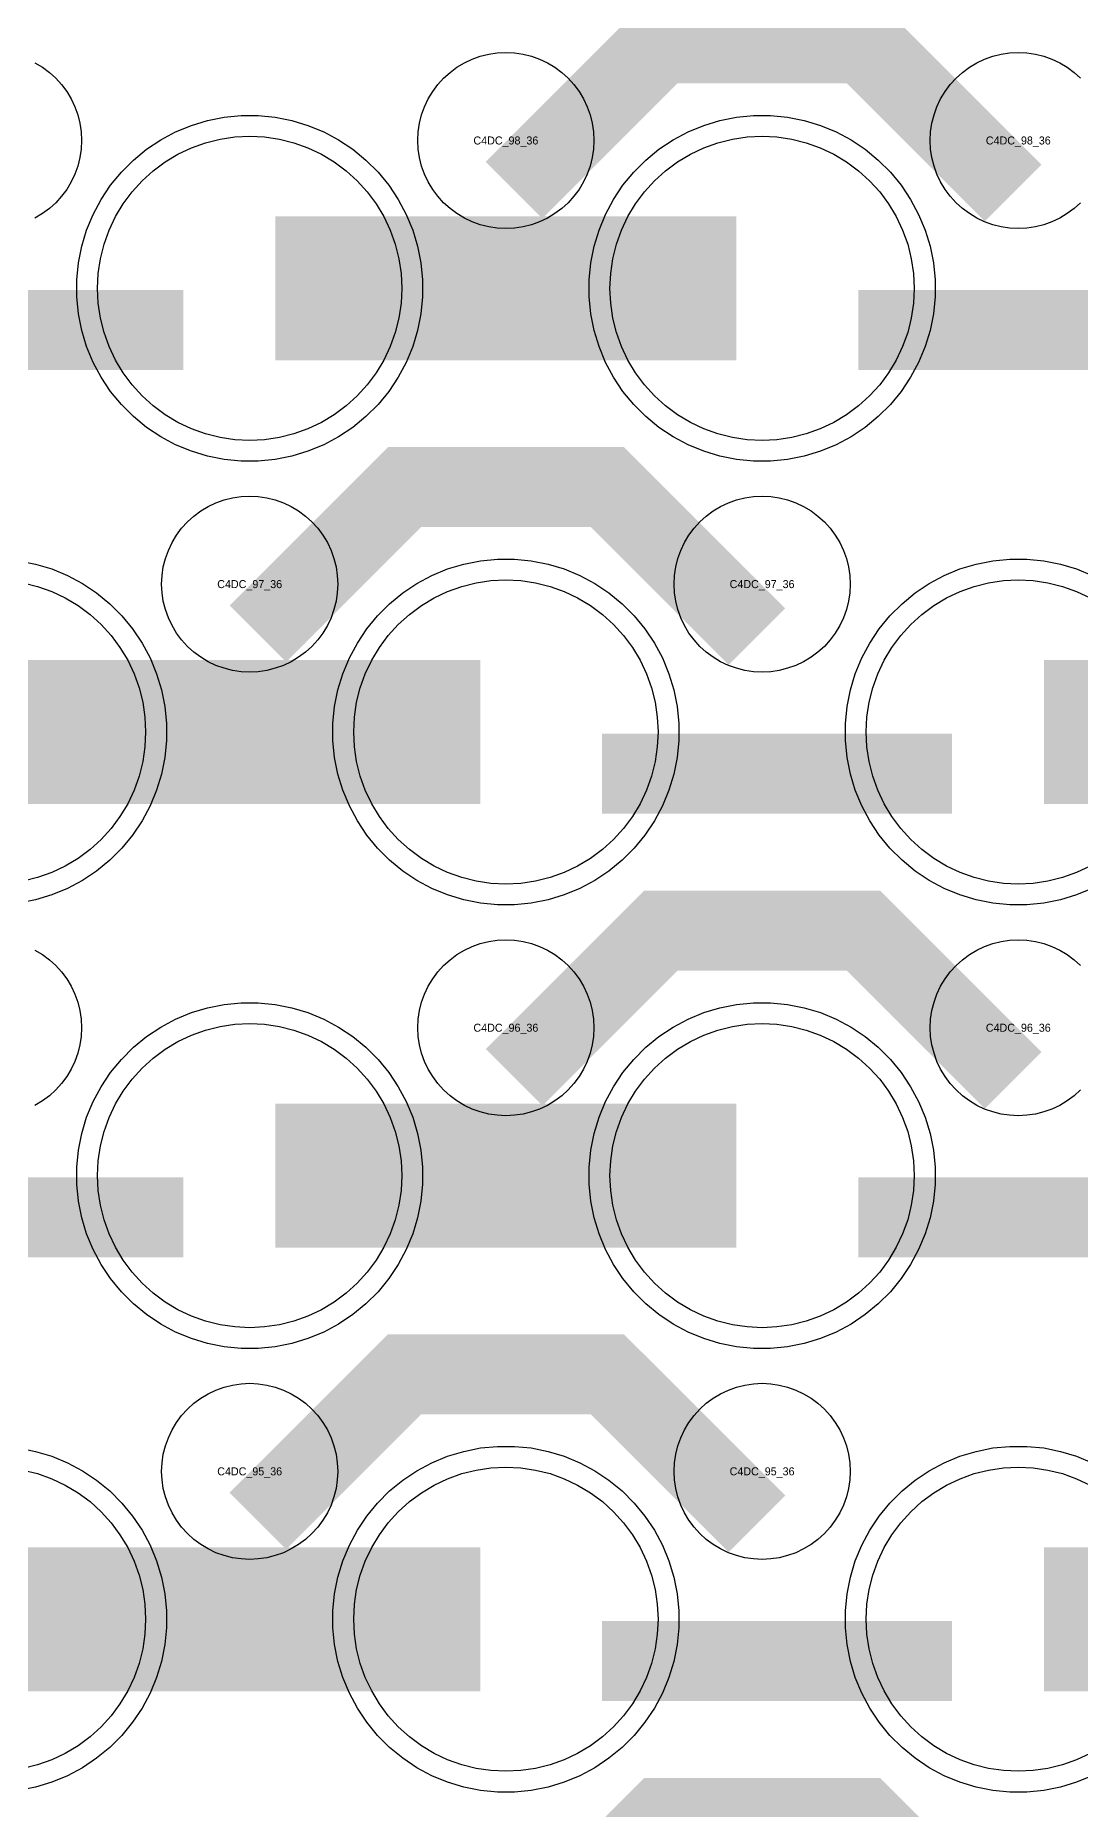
# Model space of a CAD drawing. Extents: x -11880 to 11880, y -14992 to 14992.
# Drawn here: x -547 to -221, y -1735 to -1181 of the extents above; entities that cross this region are included whole.
import ezdxf
from ezdxf.enums import TextEntityAlignment as Align

# ---------------------------------------------------------------- set-up
doc = ezdxf.new("R2010")
doc.units = 0
doc.header["$MEASUREMENT"] = 0
for name, color, linetype in [('GDS_775_DT_237', 138, 'CONTINUOUS'), ('RDL1_FS', 34, 'CONTINUOUS'), ('RDL_BS', 160, 'CONTINUOUS')]:
    doc.layers.add(name, color=color, linetype=linetype)

msp = doc.modelspace()

# ---------------------------------------------------------------- linework, layer by layer
at = {"layer": 'RDL1_FS'}
for points in [[(-480, -1307.794), (-484.657, -1307.565), (-489.268, -1306.881), (-493.791, -1305.749), (-498.181, -1304.177), (-502.395, -1302.185), (-506.395, -1299.787), (-510.14, -1297.009), (-513.594, -1293.879), (-516.724, -1290.425), (-519.502, -1286.68), (-521.9, -1282.68), (-523.892, -1278.466), (-525.464, -1274.076), (-526.596, -1269.553), (-527.28, -1264.942), (-527.509, -1260.285), (-527.28, -1255.628), (-526.596, -1251.017), (-525.464, -1246.494), (-523.892, -1242.104), (-521.9, -1237.89), (-519.502, -1233.89), (-516.724, -1230.145), (-513.594, -1226.691), (-510.14, -1223.561), (-506.395, -1220.783), (-502.395, -1218.385), (-498.181, -1216.393), (-493.791, -1214.821), (-489.268, -1213.689), (-484.657, -1213.005), (-480, -1212.776), (-475.343, -1213.005), (-470.732, -1213.689), (-466.209, -1214.821), (-461.819, -1216.393), (-457.605, -1218.385), (-453.605, -1220.783), (-449.86, -1223.561), (-446.406, -1226.691), (-443.276, -1230.145), (-440.498, -1233.89), (-438.1, -1237.89), (-436.108, -1242.104), (-434.536, -1246.494), (-433.404, -1251.017), (-432.72, -1255.628), (-432.491, -1260.285), (-432.72, -1264.942), (-433.404, -1269.553), (-434.536, -1274.076), (-436.108, -1278.466), (-438.1, -1282.68), (-440.498, -1286.68), (-443.276, -1290.425), (-446.406, -1293.879), (-449.86, -1297.009), (-453.605, -1299.787), (-457.605, -1302.185), (-461.819, -1304.177), (-466.209, -1305.749), (-470.732, -1306.881), (-475.343, -1307.565)], [(-320, -1307.794), (-324.657, -1307.565), (-329.268, -1306.881), (-333.791, -1305.749), (-338.181, -1304.177), (-342.395, -1302.185), (-346.395, -1299.787), (-350.14, -1297.009), (-353.594, -1293.879), (-356.724, -1290.425), (-359.502, -1286.68), (-361.9, -1282.68), (-363.892, -1278.466), (-365.464, -1274.076), (-366.596, -1269.553), (-367.28, -1264.942), (-367.509, -1260.285), (-367.28, -1255.628), (-366.596, -1251.017), (-365.464, -1246.494), (-363.892, -1242.104), (-361.9, -1237.89), (-359.502, -1233.89), (-356.724, -1230.145), (-353.594, -1226.691), (-350.14, -1223.561), (-346.395, -1220.783), (-342.395, -1218.385), (-338.181, -1216.393), (-333.791, -1214.821), (-329.268, -1213.689), (-324.657, -1213.005), (-320, -1212.776), (-315.343, -1213.005), (-310.732, -1213.689), (-306.209, -1214.821), (-301.819, -1216.393), (-297.605, -1218.385), (-293.605, -1220.783), (-289.86, -1223.561), (-286.406, -1226.691), (-283.276, -1230.145), (-280.498, -1233.89), (-278.1, -1237.89), (-276.108, -1242.104), (-274.536, -1246.494), (-273.404, -1251.017), (-272.72, -1255.628), (-272.491, -1260.285), (-272.72, -1264.942), (-273.404, -1269.553), (-274.536, -1274.076), (-276.108, -1278.466), (-278.1, -1282.68), (-280.498, -1286.68), (-283.276, -1290.425), (-286.406, -1293.879), (-289.86, -1297.009), (-293.605, -1299.787), (-297.605, -1302.185), (-301.819, -1304.177), (-306.209, -1305.749), (-310.732, -1306.881), (-315.343, -1307.565)], [(-400, -1446.359), (-404.657, -1446.13), (-409.268, -1445.446), (-413.791, -1444.314), (-418.181, -1442.742), (-422.395, -1440.75), (-426.395, -1438.352), (-430.14, -1435.574), (-433.594, -1432.444), (-436.724, -1428.99), (-439.502, -1425.245), (-441.9, -1421.245), (-443.892, -1417.031), (-445.464, -1412.641), (-446.596, -1408.118), (-447.28, -1403.507), (-447.509, -1398.85), (-447.28, -1394.193), (-446.596, -1389.582), (-445.464, -1385.059), (-443.892, -1380.669), (-441.9, -1376.455), (-439.502, -1372.455), (-436.724, -1368.71), (-433.594, -1365.256), (-430.14, -1362.126), (-426.395, -1359.348), (-422.395, -1356.95), (-418.181, -1354.958), (-413.791, -1353.386), (-409.268, -1352.254), (-404.657, -1351.57), (-400, -1351.341), (-395.343, -1351.57), (-390.732, -1352.254), (-386.209, -1353.386), (-381.819, -1354.958), (-377.605, -1356.95), (-373.605, -1359.348), (-369.86, -1362.126), (-366.406, -1365.256), (-363.276, -1368.71), (-360.498, -1372.455), (-358.1, -1376.455), (-356.108, -1380.669), (-354.536, -1385.059), (-353.404, -1389.582), (-352.72, -1394.193), (-352.491, -1398.85), (-352.72, -1403.507), (-353.404, -1408.118), (-354.536, -1412.641), (-356.108, -1417.031), (-358.1, -1421.245), (-360.498, -1425.245), (-363.276, -1428.99), (-366.406, -1432.444), (-369.86, -1435.574), (-373.605, -1438.352), (-377.605, -1440.75), (-381.819, -1442.742), (-386.209, -1444.314), (-390.732, -1445.446), (-395.343, -1446.13)], [(-480, -1584.924), (-484.657, -1584.695), (-489.268, -1584.011), (-493.791, -1582.879), (-498.181, -1581.307), (-502.395, -1579.315), (-506.395, -1576.917), (-510.14, -1574.139), (-513.594, -1571.009), (-516.724, -1567.555), (-519.502, -1563.81), (-521.9, -1559.81), (-523.892, -1555.596), (-525.464, -1551.206), (-526.596, -1546.683), (-527.28, -1542.072), (-527.509, -1537.415), (-527.28, -1532.758), (-526.596, -1528.147), (-525.464, -1523.624), (-523.892, -1519.234), (-521.9, -1515.02), (-519.502, -1511.02), (-516.724, -1507.275), (-513.594, -1503.821), (-510.14, -1500.691), (-506.395, -1497.913), (-502.395, -1495.515), (-498.181, -1493.523), (-493.791, -1491.951), (-489.268, -1490.819), (-484.657, -1490.135), (-480, -1489.906), (-475.343, -1490.135), (-470.732, -1490.819), (-466.209, -1491.951), (-461.819, -1493.523), (-457.605, -1495.515), (-453.605, -1497.913), (-449.86, -1500.691), (-446.406, -1503.821), (-443.276, -1507.275), (-440.498, -1511.02), (-438.1, -1515.02), (-436.108, -1519.234), (-434.536, -1523.624), (-433.404, -1528.147), (-432.72, -1532.758), (-432.491, -1537.415), (-432.72, -1542.072), (-433.404, -1546.683), (-434.536, -1551.206), (-436.108, -1555.596), (-438.1, -1559.81), (-440.498, -1563.81), (-443.276, -1567.555), (-446.406, -1571.009), (-449.86, -1574.139), (-453.605, -1576.917), (-457.605, -1579.315), (-461.819, -1581.307), (-466.209, -1582.879), (-470.732, -1584.011), (-475.343, -1584.695)], [(-320, -1584.924), (-324.657, -1584.695), (-329.268, -1584.011), (-333.791, -1582.879), (-338.181, -1581.307), (-342.395, -1579.315), (-346.395, -1576.917), (-350.14, -1574.139), (-353.594, -1571.009), (-356.724, -1567.555), (-359.502, -1563.81), (-361.9, -1559.81), (-363.892, -1555.596), (-365.464, -1551.206), (-366.596, -1546.683), (-367.28, -1542.072), (-367.509, -1537.415), (-367.28, -1532.758), (-366.596, -1528.147), (-365.464, -1523.624), (-363.892, -1519.234), (-361.9, -1515.02), (-359.502, -1511.02), (-356.724, -1507.275), (-353.594, -1503.821), (-350.14, -1500.691), (-346.395, -1497.913), (-342.395, -1495.515), (-338.181, -1493.523), (-333.791, -1491.951), (-329.268, -1490.819), (-324.657, -1490.135), (-320, -1489.906), (-315.343, -1490.135), (-310.732, -1490.819), (-306.209, -1491.951), (-301.819, -1493.523), (-297.605, -1495.515), (-293.605, -1497.913), (-289.86, -1500.691), (-286.406, -1503.821), (-283.276, -1507.275), (-280.498, -1511.02), (-278.1, -1515.02), (-276.108, -1519.234), (-274.536, -1523.624), (-273.404, -1528.147), (-272.72, -1532.758), (-272.491, -1537.415), (-272.72, -1542.072), (-273.404, -1546.683), (-274.536, -1551.206), (-276.108, -1555.596), (-278.1, -1559.81), (-280.498, -1563.81), (-283.276, -1567.555), (-286.406, -1571.009), (-289.86, -1574.139), (-293.605, -1576.917), (-297.605, -1579.315), (-301.819, -1581.307), (-306.209, -1582.879), (-310.732, -1584.011), (-315.343, -1584.695)], [(-400, -1723.489), (-404.657, -1723.26), (-409.268, -1722.576), (-413.791, -1721.444), (-418.181, -1719.872), (-422.395, -1717.88), (-426.395, -1715.482), (-430.14, -1712.704), (-433.594, -1709.574), (-436.724, -1706.12), (-439.502, -1702.375), (-441.9, -1698.375), (-443.892, -1694.161), (-445.464, -1689.771), (-446.596, -1685.248), (-447.28, -1680.637), (-447.509, -1675.98), (-447.28, -1671.323), (-446.596, -1666.712), (-445.464, -1662.189), (-443.892, -1657.799), (-441.9, -1653.585), (-439.502, -1649.585), (-436.724, -1645.84), (-433.594, -1642.386), (-430.14, -1639.256), (-426.395, -1636.478), (-422.395, -1634.08), (-418.181, -1632.088), (-413.791, -1630.516), (-409.268, -1629.384), (-404.657, -1628.7), (-400, -1628.471), (-395.343, -1628.7), (-390.732, -1629.384), (-386.209, -1630.516), (-381.819, -1632.088), (-377.605, -1634.08), (-373.605, -1636.478), (-369.86, -1639.256), (-366.406, -1642.386), (-363.276, -1645.84), (-360.498, -1649.585), (-358.1, -1653.585), (-356.108, -1657.799), (-354.536, -1662.189), (-353.404, -1666.712), (-352.72, -1671.323), (-352.491, -1675.98), (-352.72, -1680.637), (-353.404, -1685.248), (-354.536, -1689.771), (-356.108, -1694.161), (-358.1, -1698.375), (-360.498, -1702.375), (-363.276, -1706.12), (-366.406, -1709.574), (-369.86, -1712.704), (-373.605, -1715.482), (-377.605, -1717.88), (-381.819, -1719.872), (-386.209, -1721.444), (-390.732, -1722.576), (-395.343, -1723.26)]]:
    msp.add_lwpolyline(points, close=True, dxfattribs=at)
for points in [[(-471.998, -1260.285, 45, 45, 0), (-399.998, -1260.285, 45, 45, 0)], [(-399.998, -1260.285, 45, 45, 0), (-327.998, -1260.285, 45, 45, 0)], [(-551.998, -1398.85, 45, 45, 0), (-479.998, -1398.85, 45, 45, 0)], [(-479.998, -1398.85, 45, 45, 0), (-407.998, -1398.85, 45, 45, 0)], [(-231.998, -1398.85, 45, 45, 0), (-159.998, -1398.85, 45, 45, 0)], [(-471.998, -1537.415, 45, 45, 0), (-399.998, -1537.415, 45, 45, 0)], [(-399.998, -1537.415, 45, 45, 0), (-327.998, -1537.415, 45, 45, 0)], [(-551.998, -1675.98, 45, 45, 0), (-479.998, -1675.98, 45, 45, 0)], [(-479.998, -1675.98, 45, 45, 0), (-407.998, -1675.98, 45, 45, 0)], [(-231.998, -1675.98, 45, 45, 0), (-159.998, -1675.98, 45, 45, 0)]]:
    msp.add_lwpolyline(points, format="xyseb", dxfattribs=at)
for points in [[(-217.605, -1440.75), (-221.819, -1442.742), (-226.209, -1444.314), (-230.732, -1445.446), (-235.343, -1446.13), (-240, -1446.359), (-244.657, -1446.13), (-249.268, -1445.446), (-253.791, -1444.314), (-258.181, -1442.742), (-262.395, -1440.75), (-266.395, -1438.352), (-270.14, -1435.574), (-273.594, -1432.444), (-276.724, -1428.99), (-279.502, -1425.245), (-281.9, -1421.245), (-283.892, -1417.031), (-285.464, -1412.641), (-286.596, -1408.118), (-287.28, -1403.507), (-287.509, -1398.85), (-287.28, -1394.193), (-286.596, -1389.582), (-285.464, -1385.059), (-283.892, -1380.669), (-281.9, -1376.455), (-279.502, -1372.455), (-276.724, -1368.71), (-273.594, -1365.256), (-270.14, -1362.126), (-266.395, -1359.348), (-262.395, -1356.95), (-258.181, -1354.958), (-253.791, -1353.386), (-249.268, -1352.254), (-244.657, -1351.57), (-240, -1351.341), (-235.343, -1351.57), (-230.732, -1352.254), (-226.209, -1353.386), (-221.819, -1354.958), (-217.605, -1356.95)], [(-550.732, -1352.254), (-546.209, -1353.386), (-541.819, -1354.958), (-537.605, -1356.95), (-533.605, -1359.348), (-529.86, -1362.126), (-526.406, -1365.256), (-523.276, -1368.71), (-520.498, -1372.455), (-518.1, -1376.455), (-516.108, -1380.669), (-514.536, -1385.059), (-513.404, -1389.582), (-512.72, -1394.193), (-512.491, -1398.85), (-512.72, -1403.507), (-513.404, -1408.118), (-514.536, -1412.641), (-516.108, -1417.031), (-518.1, -1421.245), (-520.498, -1425.245), (-523.276, -1428.99), (-526.406, -1432.444), (-529.86, -1435.574), (-533.605, -1438.352), (-537.605, -1440.75), (-541.819, -1442.742), (-546.209, -1444.314), (-550.732, -1445.446)], [(-217.605, -1717.88), (-221.819, -1719.872), (-226.209, -1721.444), (-230.732, -1722.576), (-235.343, -1723.26), (-240, -1723.489), (-244.657, -1723.26), (-249.268, -1722.576), (-253.791, -1721.444), (-258.181, -1719.872), (-262.395, -1717.88), (-266.395, -1715.482), (-270.14, -1712.704), (-273.594, -1709.574), (-276.724, -1706.12), (-279.502, -1702.375), (-281.9, -1698.375), (-283.892, -1694.161), (-285.464, -1689.771), (-286.596, -1685.248), (-287.28, -1680.637), (-287.509, -1675.98), (-287.28, -1671.323), (-286.596, -1666.712), (-285.464, -1662.189), (-283.892, -1657.799), (-281.9, -1653.585), (-279.502, -1649.585), (-276.724, -1645.84), (-273.594, -1642.386), (-270.14, -1639.256), (-266.395, -1636.478), (-262.395, -1634.08), (-258.181, -1632.088), (-253.791, -1630.516), (-249.268, -1629.384), (-244.657, -1628.7), (-240, -1628.471), (-235.343, -1628.7), (-230.732, -1629.384), (-226.209, -1630.516), (-221.819, -1632.088), (-217.605, -1634.08)], [(-550.732, -1629.384), (-546.209, -1630.516), (-541.819, -1632.088), (-537.605, -1634.08), (-533.605, -1636.478), (-529.86, -1639.256), (-526.406, -1642.386), (-523.276, -1645.84), (-520.498, -1649.585), (-518.1, -1653.585), (-516.108, -1657.799), (-514.536, -1662.189), (-513.404, -1666.712), (-512.72, -1671.323), (-512.491, -1675.98), (-512.72, -1680.637), (-513.404, -1685.248), (-514.536, -1689.771), (-516.108, -1694.161), (-518.1, -1698.375), (-520.498, -1702.375), (-523.276, -1706.12), (-526.406, -1709.574), (-529.86, -1712.704), (-533.605, -1715.482), (-537.605, -1717.88), (-541.819, -1719.872), (-546.209, -1721.444), (-550.732, -1722.576)]]:
    msp.add_lwpolyline(points, dxfattribs=at)
at = {"layer": 'RDL_BS'}
for points in [[(-397.438, -1229.599, 25, 25, 0), (-351.623, -1183.784, 25, 25, 0), (-318.07, -1183.784, 25, 25, 0)], [(-241.599, -1230.498, 25, 25, 0), (-288.313, -1183.784, 25, 25, 0), (-318.071, -1183.784, 25, 25, 0)], [(-609.984, -1273.298, 25, 25, 0), (-500.719, -1273.298, 25, 25, 0)], [(-289.984, -1273.298, 25, 25, 0), (-180.719, -1273.298, 25, 25, 0)], [(-477.438, -1368.164, 25, 25, 0), (-431.623, -1322.349, 25, 25, 0), (-398.07, -1322.349, 25, 25, 0)], [(-321.599, -1369.063, 25, 25, 0), (-368.313, -1322.349, 25, 25, 0), (-398.071, -1322.349, 25, 25, 0)], [(-369.984, -1411.863, 25, 25, 0), (-260.719, -1411.863, 25, 25, 0)], [(-397.438, -1506.729, 25, 25, 0), (-351.623, -1460.914, 25, 25, 0), (-318.07, -1460.914, 25, 25, 0)], [(-241.599, -1507.628, 25, 25, 0), (-288.313, -1460.914, 25, 25, 0), (-318.071, -1460.914, 25, 25, 0)], [(-609.984, -1550.428, 25, 25, 0), (-500.719, -1550.428, 25, 25, 0)], [(-289.984, -1550.428, 25, 25, 0), (-180.719, -1550.428, 25, 25, 0)], [(-477.438, -1645.294, 25, 25, 0), (-431.623, -1599.479, 25, 25, 0), (-398.07, -1599.479, 25, 25, 0)], [(-321.599, -1646.193, 25, 25, 0), (-368.313, -1599.479, 25, 25, 0), (-398.071, -1599.479, 25, 25, 0)], [(-369.984, -1688.993, 25, 25, 0), (-260.719, -1688.993, 25, 25, 0)], [(-397.438, -1783.854, 25, 25, 0), (-351.623, -1738.039, 25, 25, 0), (-318.07, -1738.039, 25, 25, 0)], [(-241.599, -1784.753, 25, 25, 0), (-288.313, -1738.039, 25, 25, 0), (-318.071, -1738.039, 25, 25, 0)]]:
    msp.add_lwpolyline(points, format="xyseb", dxfattribs=at)
for points in [[(-547.044, -1189.847), (-544.72, -1191.24), (-542.557, -1192.843), (-540.558, -1194.655), (-538.746, -1196.654), (-537.143, -1198.817), (-535.75, -1201.141), (-534.598, -1203.578), (-533.691, -1206.113), (-533.034, -1208.732), (-532.638, -1211.404), (-532.506, -1214.097), (-532.638, -1216.79), (-533.034, -1219.462), (-533.691, -1222.081), (-534.598, -1224.616), (-535.75, -1227.053), (-537.143, -1229.377), (-538.746, -1231.54), (-540.558, -1233.539), (-542.557, -1235.351), (-544.72, -1236.954), (-547.044, -1238.347)], [(-220.558, -1233.539), (-222.557, -1235.351), (-224.72, -1236.954), (-227.044, -1238.347), (-229.481, -1239.499), (-232.016, -1240.406), (-234.635, -1241.063), (-237.307, -1241.459), (-240, -1241.591), (-242.693, -1241.459), (-245.365, -1241.063), (-247.984, -1240.406), (-250.519, -1239.499), (-252.956, -1238.347), (-255.28, -1236.954), (-257.443, -1235.351), (-259.442, -1233.539), (-261.254, -1231.54), (-262.857, -1229.377), (-264.25, -1227.053), (-265.402, -1224.616), (-266.309, -1222.081), (-266.966, -1219.462), (-267.362, -1216.79), (-267.494, -1214.097), (-267.362, -1211.404), (-266.966, -1208.732), (-266.309, -1206.113), (-265.402, -1203.578), (-264.25, -1201.141), (-262.857, -1198.817), (-261.254, -1196.654), (-259.442, -1194.655), (-257.443, -1192.843), (-255.28, -1191.24), (-252.956, -1189.847), (-250.519, -1188.695), (-247.984, -1187.788), (-245.365, -1187.131), (-242.693, -1186.735), (-240, -1186.603), (-237.307, -1186.735), (-234.635, -1187.131), (-232.016, -1187.788), (-229.481, -1188.695), (-227.044, -1189.847), (-224.72, -1191.24), (-222.557, -1192.843), (-220.558, -1194.655)], [(-552.062, -1345.367), (-546.835, -1346.413), (-541.795, -1347.944), (-536.885, -1349.975), (-532.223, -1352.467), (-527.809, -1355.414), (-523.708, -1358.776), (-519.926, -1362.558), (-516.564, -1366.659), (-513.617, -1371.073), (-511.125, -1375.735), (-509.094, -1380.645), (-507.563, -1385.685), (-506.517, -1390.912), (-506, -1396.206), (-506, -1401.494), (-506.517, -1406.788), (-507.563, -1412.015), (-509.094, -1417.055), (-511.125, -1421.965), (-513.617, -1426.627), (-516.564, -1431.041), (-519.926, -1435.142), (-523.708, -1438.924), (-527.809, -1442.286), (-532.223, -1445.233), (-536.885, -1447.725), (-541.795, -1449.756), (-546.835, -1451.287), (-552.062, -1452.333)], [(-216.885, -1447.725), (-221.795, -1449.756), (-226.835, -1451.287), (-232.062, -1452.333), (-237.356, -1452.85), (-242.644, -1452.85), (-247.938, -1452.333), (-253.165, -1451.287), (-258.205, -1449.756), (-263.115, -1447.725), (-267.777, -1445.233), (-272.191, -1442.286), (-276.292, -1438.924), (-280.074, -1435.142), (-283.436, -1431.041), (-286.383, -1426.627), (-288.875, -1421.965), (-290.906, -1417.055), (-292.437, -1412.015), (-293.483, -1406.788), (-294, -1401.494), (-294, -1396.206), (-293.483, -1390.912), (-292.437, -1385.685), (-290.906, -1380.645), (-288.875, -1375.735), (-286.383, -1371.073), (-283.436, -1366.659), (-280.074, -1362.558), (-276.292, -1358.776), (-272.191, -1355.414), (-267.777, -1352.467), (-263.115, -1349.975), (-258.205, -1347.944), (-253.165, -1346.413), (-247.938, -1345.367), (-242.644, -1344.85), (-237.356, -1344.85), (-232.062, -1345.367), (-226.835, -1346.413), (-221.795, -1347.944), (-216.885, -1349.975)], [(-547.044, -1466.977), (-544.72, -1468.37), (-542.557, -1469.973), (-540.558, -1471.785), (-538.746, -1473.784), (-537.143, -1475.947), (-535.75, -1478.271), (-534.598, -1480.708), (-533.691, -1483.243), (-533.034, -1485.862), (-532.638, -1488.534), (-532.506, -1491.227), (-532.638, -1493.92), (-533.034, -1496.592), (-533.691, -1499.211), (-534.598, -1501.746), (-535.75, -1504.183), (-537.143, -1506.507), (-538.746, -1508.67), (-540.558, -1510.669), (-542.557, -1512.481), (-544.72, -1514.084), (-547.044, -1515.477)], [(-220.558, -1510.669), (-222.557, -1512.481), (-224.72, -1514.084), (-227.044, -1515.477), (-229.481, -1516.629), (-232.016, -1517.536), (-234.635, -1518.193), (-237.307, -1518.589), (-240, -1518.721), (-242.693, -1518.589), (-245.365, -1518.193), (-247.984, -1517.536), (-250.519, -1516.629), (-252.956, -1515.477), (-255.28, -1514.084), (-257.443, -1512.481), (-259.442, -1510.669), (-261.254, -1508.67), (-262.857, -1506.507), (-264.25, -1504.183), (-265.402, -1501.746), (-266.309, -1499.211), (-266.966, -1496.592), (-267.362, -1493.92), (-267.494, -1491.227), (-267.362, -1488.534), (-266.966, -1485.862), (-266.309, -1483.243), (-265.402, -1480.708), (-264.25, -1478.271), (-262.857, -1475.947), (-261.254, -1473.784), (-259.442, -1471.785), (-257.443, -1469.973), (-255.28, -1468.37), (-252.956, -1466.977), (-250.519, -1465.825), (-247.984, -1464.918), (-245.365, -1464.261), (-242.693, -1463.865), (-240, -1463.733), (-237.307, -1463.865), (-234.635, -1464.261), (-232.016, -1464.918), (-229.481, -1465.825), (-227.044, -1466.977), (-224.72, -1468.37), (-222.557, -1469.973), (-220.558, -1471.785)], [(-552.062, -1622.497), (-546.835, -1623.543), (-541.795, -1625.074), (-536.885, -1627.105), (-532.223, -1629.597), (-527.809, -1632.544), (-523.708, -1635.906), (-519.926, -1639.688), (-516.564, -1643.789), (-513.617, -1648.203), (-511.125, -1652.865), (-509.094, -1657.775), (-507.563, -1662.815), (-506.517, -1668.042), (-506, -1673.336), (-506, -1678.624), (-506.517, -1683.918), (-507.563, -1689.145), (-509.094, -1694.185), (-511.125, -1699.095), (-513.617, -1703.757), (-516.564, -1708.171), (-519.926, -1712.272), (-523.708, -1716.054), (-527.809, -1719.416), (-532.223, -1722.363), (-536.885, -1724.855), (-541.795, -1726.886), (-546.835, -1728.417), (-552.062, -1729.463)], [(-216.885, -1724.855), (-221.795, -1726.886), (-226.835, -1728.417), (-232.062, -1729.463), (-237.356, -1729.98), (-242.644, -1729.98), (-247.938, -1729.463), (-253.165, -1728.417), (-258.205, -1726.886), (-263.115, -1724.855), (-267.777, -1722.363), (-272.191, -1719.416), (-276.292, -1716.054), (-280.074, -1712.272), (-283.436, -1708.171), (-286.383, -1703.757), (-288.875, -1699.095), (-290.906, -1694.185), (-292.437, -1689.145), (-293.483, -1683.918), (-294, -1678.624), (-294, -1673.336), (-293.483, -1668.042), (-292.437, -1662.815), (-290.906, -1657.775), (-288.875, -1652.865), (-286.383, -1648.203), (-283.436, -1643.789), (-280.074, -1639.688), (-276.292, -1635.906), (-272.191, -1632.544), (-267.777, -1629.597), (-263.115, -1627.105), (-258.205, -1625.074), (-253.165, -1623.543), (-247.938, -1622.497), (-242.644, -1621.98), (-237.356, -1621.98), (-232.062, -1622.497), (-226.835, -1623.543), (-221.795, -1625.074), (-216.885, -1627.105)]]:
    msp.add_lwpolyline(points, dxfattribs=at)
for points in [[(-400, -1241.591), (-402.693, -1241.459), (-405.365, -1241.063), (-407.984, -1240.406), (-410.519, -1239.499), (-412.956, -1238.347), (-415.28, -1236.954), (-417.443, -1235.351), (-419.442, -1233.539), (-421.254, -1231.54), (-422.857, -1229.377), (-424.25, -1227.053), (-425.402, -1224.616), (-426.309, -1222.081), (-426.966, -1219.462), (-427.362, -1216.79), (-427.494, -1214.097), (-427.362, -1211.404), (-426.966, -1208.732), (-426.309, -1206.113), (-425.402, -1203.578), (-424.25, -1201.141), (-422.857, -1198.817), (-421.254, -1196.654), (-419.442, -1194.655), (-417.443, -1192.843), (-415.28, -1191.24), (-412.956, -1189.847), (-410.519, -1188.695), (-407.984, -1187.788), (-405.365, -1187.131), (-402.693, -1186.735), (-400, -1186.603), (-397.307, -1186.735), (-394.635, -1187.131), (-392.016, -1187.788), (-389.481, -1188.695), (-387.044, -1189.847), (-384.72, -1191.24), (-382.557, -1192.843), (-380.558, -1194.655), (-378.746, -1196.654), (-377.143, -1198.817), (-375.75, -1201.141), (-374.598, -1203.578), (-373.691, -1206.113), (-373.034, -1208.732), (-372.638, -1211.404), (-372.506, -1214.097), (-372.638, -1216.79), (-373.034, -1219.462), (-373.691, -1222.081), (-374.598, -1224.616), (-375.75, -1227.053), (-377.143, -1229.377), (-378.746, -1231.54), (-380.558, -1233.539), (-382.557, -1235.351), (-384.72, -1236.954), (-387.044, -1238.347), (-389.481, -1239.499), (-392.016, -1240.406), (-394.635, -1241.063), (-397.307, -1241.459)], [(-482.644, -1314.285), (-487.938, -1313.768), (-493.165, -1312.722), (-498.205, -1311.191), (-503.115, -1309.16), (-507.777, -1306.668), (-512.191, -1303.721), (-516.292, -1300.359), (-520.074, -1296.577), (-523.436, -1292.476), (-526.383, -1288.062), (-528.875, -1283.4), (-530.906, -1278.49), (-532.437, -1273.45), (-533.483, -1268.223), (-534, -1262.929), (-534, -1257.641), (-533.483, -1252.347), (-532.437, -1247.12), (-530.906, -1242.08), (-528.875, -1237.17), (-526.383, -1232.508), (-523.436, -1228.094), (-520.074, -1223.993), (-516.292, -1220.211), (-512.191, -1216.849), (-507.777, -1213.902), (-503.115, -1211.41), (-498.205, -1209.379), (-493.165, -1207.848), (-487.938, -1206.802), (-482.644, -1206.285), (-477.356, -1206.285), (-472.062, -1206.802), (-466.835, -1207.848), (-461.795, -1209.379), (-456.885, -1211.41), (-452.223, -1213.902), (-447.809, -1216.849), (-443.708, -1220.211), (-439.926, -1223.993), (-436.564, -1228.094), (-433.617, -1232.508), (-431.125, -1237.17), (-429.094, -1242.08), (-427.563, -1247.12), (-426.517, -1252.347), (-426, -1257.641), (-426, -1262.929), (-426.517, -1268.223), (-427.563, -1273.45), (-429.094, -1278.49), (-431.125, -1283.4), (-433.617, -1288.062), (-436.564, -1292.476), (-439.926, -1296.577), (-443.708, -1300.359), (-447.809, -1303.721), (-452.223, -1306.668), (-456.885, -1309.16), (-461.795, -1311.191), (-466.835, -1312.722), (-472.062, -1313.768), (-477.356, -1314.285)], [(-322.644, -1314.285), (-327.938, -1313.768), (-333.165, -1312.722), (-338.205, -1311.191), (-343.115, -1309.16), (-347.777, -1306.668), (-352.191, -1303.721), (-356.292, -1300.359), (-360.074, -1296.577), (-363.436, -1292.476), (-366.383, -1288.062), (-368.875, -1283.4), (-370.906, -1278.49), (-372.437, -1273.45), (-373.483, -1268.223), (-374, -1262.929), (-374, -1257.641), (-373.483, -1252.347), (-372.437, -1247.12), (-370.906, -1242.08), (-368.875, -1237.17), (-366.383, -1232.508), (-363.436, -1228.094), (-360.074, -1223.993), (-356.292, -1220.211), (-352.191, -1216.849), (-347.777, -1213.902), (-343.115, -1211.41), (-338.205, -1209.379), (-333.165, -1207.848), (-327.938, -1206.802), (-322.644, -1206.285), (-317.356, -1206.285), (-312.062, -1206.802), (-306.835, -1207.848), (-301.795, -1209.379), (-296.885, -1211.41), (-292.223, -1213.902), (-287.809, -1216.849), (-283.708, -1220.211), (-279.926, -1223.993), (-276.564, -1228.094), (-273.617, -1232.508), (-271.125, -1237.17), (-269.094, -1242.08), (-267.563, -1247.12), (-266.517, -1252.347), (-266, -1257.641), (-266, -1262.929), (-266.517, -1268.223), (-267.563, -1273.45), (-269.094, -1278.49), (-271.125, -1283.4), (-273.617, -1288.062), (-276.564, -1292.476), (-279.926, -1296.577), (-283.708, -1300.359), (-287.809, -1303.721), (-292.223, -1306.668), (-296.885, -1309.16), (-301.795, -1311.191), (-306.835, -1312.722), (-312.062, -1313.768), (-317.356, -1314.285)], [(-480, -1380.156), (-482.693, -1380.024), (-485.365, -1379.628), (-487.984, -1378.971), (-490.519, -1378.064), (-492.956, -1376.912), (-495.28, -1375.519), (-497.443, -1373.916), (-499.442, -1372.104), (-501.254, -1370.105), (-502.857, -1367.942), (-504.25, -1365.618), (-505.402, -1363.181), (-506.309, -1360.646), (-506.966, -1358.027), (-507.362, -1355.355), (-507.494, -1352.662), (-507.362, -1349.969), (-506.966, -1347.297), (-506.309, -1344.678), (-505.402, -1342.143), (-504.25, -1339.706), (-502.857, -1337.382), (-501.254, -1335.219), (-499.442, -1333.22), (-497.443, -1331.408), (-495.28, -1329.805), (-492.956, -1328.412), (-490.519, -1327.26), (-487.984, -1326.353), (-485.365, -1325.696), (-482.693, -1325.3), (-480, -1325.168), (-477.307, -1325.3), (-474.635, -1325.696), (-472.016, -1326.353), (-469.481, -1327.26), (-467.044, -1328.412), (-464.72, -1329.805), (-462.557, -1331.408), (-460.558, -1333.22), (-458.746, -1335.219), (-457.143, -1337.382), (-455.75, -1339.706), (-454.598, -1342.143), (-453.691, -1344.678), (-453.034, -1347.297), (-452.638, -1349.969), (-452.506, -1352.662), (-452.638, -1355.355), (-453.034, -1358.027), (-453.691, -1360.646), (-454.598, -1363.181), (-455.75, -1365.618), (-457.143, -1367.942), (-458.746, -1370.105), (-460.558, -1372.104), (-462.557, -1373.916), (-464.72, -1375.519), (-467.044, -1376.912), (-469.481, -1378.064), (-472.016, -1378.971), (-474.635, -1379.628), (-477.307, -1380.024)], [(-320, -1380.156), (-322.693, -1380.024), (-325.365, -1379.628), (-327.984, -1378.971), (-330.519, -1378.064), (-332.956, -1376.912), (-335.28, -1375.519), (-337.443, -1373.916), (-339.442, -1372.104), (-341.254, -1370.105), (-342.857, -1367.942), (-344.25, -1365.618), (-345.402, -1363.181), (-346.309, -1360.646), (-346.966, -1358.027), (-347.362, -1355.355), (-347.494, -1352.662), (-347.362, -1349.969), (-346.966, -1347.297), (-346.309, -1344.678), (-345.402, -1342.143), (-344.25, -1339.706), (-342.857, -1337.382), (-341.254, -1335.219), (-339.442, -1333.22), (-337.443, -1331.408), (-335.28, -1329.805), (-332.956, -1328.412), (-330.519, -1327.26), (-327.984, -1326.353), (-325.365, -1325.696), (-322.693, -1325.3), (-320, -1325.168), (-317.307, -1325.3), (-314.635, -1325.696), (-312.016, -1326.353), (-309.481, -1327.26), (-307.044, -1328.412), (-304.72, -1329.805), (-302.557, -1331.408), (-300.558, -1333.22), (-298.746, -1335.219), (-297.143, -1337.382), (-295.75, -1339.706), (-294.598, -1342.143), (-293.691, -1344.678), (-293.034, -1347.297), (-292.638, -1349.969), (-292.506, -1352.662), (-292.638, -1355.355), (-293.034, -1358.027), (-293.691, -1360.646), (-294.598, -1363.181), (-295.75, -1365.618), (-297.143, -1367.942), (-298.746, -1370.105), (-300.558, -1372.104), (-302.557, -1373.916), (-304.72, -1375.519), (-307.044, -1376.912), (-309.481, -1378.064), (-312.016, -1378.971), (-314.635, -1379.628), (-317.307, -1380.024)], [(-402.644, -1452.85), (-407.938, -1452.333), (-413.165, -1451.287), (-418.205, -1449.756), (-423.115, -1447.725), (-427.777, -1445.233), (-432.191, -1442.286), (-436.292, -1438.924), (-440.074, -1435.142), (-443.436, -1431.041), (-446.383, -1426.627), (-448.875, -1421.965), (-450.906, -1417.055), (-452.437, -1412.015), (-453.483, -1406.788), (-454, -1401.494), (-454, -1396.206), (-453.483, -1390.912), (-452.437, -1385.685), (-450.906, -1380.645), (-448.875, -1375.735), (-446.383, -1371.073), (-443.436, -1366.659), (-440.074, -1362.558), (-436.292, -1358.776), (-432.191, -1355.414), (-427.777, -1352.467), (-423.115, -1349.975), (-418.205, -1347.944), (-413.165, -1346.413), (-407.938, -1345.367), (-402.644, -1344.85), (-397.356, -1344.85), (-392.062, -1345.367), (-386.835, -1346.413), (-381.795, -1347.944), (-376.885, -1349.975), (-372.223, -1352.467), (-367.809, -1355.414), (-363.708, -1358.776), (-359.926, -1362.558), (-356.564, -1366.659), (-353.617, -1371.073), (-351.125, -1375.735), (-349.094, -1380.645), (-347.563, -1385.685), (-346.517, -1390.912), (-346, -1396.206), (-346, -1401.494), (-346.517, -1406.788), (-347.563, -1412.015), (-349.094, -1417.055), (-351.125, -1421.965), (-353.617, -1426.627), (-356.564, -1431.041), (-359.926, -1435.142), (-363.708, -1438.924), (-367.809, -1442.286), (-372.223, -1445.233), (-376.885, -1447.725), (-381.795, -1449.756), (-386.835, -1451.287), (-392.062, -1452.333), (-397.356, -1452.85)], [(-400, -1518.721), (-402.693, -1518.589), (-405.365, -1518.193), (-407.984, -1517.536), (-410.519, -1516.629), (-412.956, -1515.477), (-415.28, -1514.084), (-417.443, -1512.481), (-419.442, -1510.669), (-421.254, -1508.67), (-422.857, -1506.507), (-424.25, -1504.183), (-425.402, -1501.746), (-426.309, -1499.211), (-426.966, -1496.592), (-427.362, -1493.92), (-427.494, -1491.227), (-427.362, -1488.534), (-426.966, -1485.862), (-426.309, -1483.243), (-425.402, -1480.708), (-424.25, -1478.271), (-422.857, -1475.947), (-421.254, -1473.784), (-419.442, -1471.785), (-417.443, -1469.973), (-415.28, -1468.37), (-412.956, -1466.977), (-410.519, -1465.825), (-407.984, -1464.918), (-405.365, -1464.261), (-402.693, -1463.865), (-400, -1463.733), (-397.307, -1463.865), (-394.635, -1464.261), (-392.016, -1464.918), (-389.481, -1465.825), (-387.044, -1466.977), (-384.72, -1468.37), (-382.557, -1469.973), (-380.558, -1471.785), (-378.746, -1473.784), (-377.143, -1475.947), (-375.75, -1478.271), (-374.598, -1480.708), (-373.691, -1483.243), (-373.034, -1485.862), (-372.638, -1488.534), (-372.506, -1491.227), (-372.638, -1493.92), (-373.034, -1496.592), (-373.691, -1499.211), (-374.598, -1501.746), (-375.75, -1504.183), (-377.143, -1506.507), (-378.746, -1508.67), (-380.558, -1510.669), (-382.557, -1512.481), (-384.72, -1514.084), (-387.044, -1515.477), (-389.481, -1516.629), (-392.016, -1517.536), (-394.635, -1518.193), (-397.307, -1518.589)], [(-482.644, -1591.415), (-487.938, -1590.898), (-493.165, -1589.852), (-498.205, -1588.321), (-503.115, -1586.29), (-507.777, -1583.798), (-512.191, -1580.851), (-516.292, -1577.489), (-520.074, -1573.707), (-523.436, -1569.606), (-526.383, -1565.192), (-528.875, -1560.53), (-530.906, -1555.62), (-532.437, -1550.58), (-533.483, -1545.353), (-534, -1540.059), (-534, -1534.771), (-533.483, -1529.477), (-532.437, -1524.25), (-530.906, -1519.21), (-528.875, -1514.3), (-526.383, -1509.638), (-523.436, -1505.224), (-520.074, -1501.123), (-516.292, -1497.341), (-512.191, -1493.979), (-507.777, -1491.032), (-503.115, -1488.54), (-498.205, -1486.509), (-493.165, -1484.978), (-487.938, -1483.932), (-482.644, -1483.415), (-477.356, -1483.415), (-472.062, -1483.932), (-466.835, -1484.978), (-461.795, -1486.509), (-456.885, -1488.54), (-452.223, -1491.032), (-447.809, -1493.979), (-443.708, -1497.341), (-439.926, -1501.123), (-436.564, -1505.224), (-433.617, -1509.638), (-431.125, -1514.3), (-429.094, -1519.21), (-427.563, -1524.25), (-426.517, -1529.477), (-426, -1534.771), (-426, -1540.059), (-426.517, -1545.353), (-427.563, -1550.58), (-429.094, -1555.62), (-431.125, -1560.53), (-433.617, -1565.192), (-436.564, -1569.606), (-439.926, -1573.707), (-443.708, -1577.489), (-447.809, -1580.851), (-452.223, -1583.798), (-456.885, -1586.29), (-461.795, -1588.321), (-466.835, -1589.852), (-472.062, -1590.898), (-477.356, -1591.415)], [(-322.644, -1591.415), (-327.938, -1590.898), (-333.165, -1589.852), (-338.205, -1588.321), (-343.115, -1586.29), (-347.777, -1583.798), (-352.191, -1580.851), (-356.292, -1577.489), (-360.074, -1573.707), (-363.436, -1569.606), (-366.383, -1565.192), (-368.875, -1560.53), (-370.906, -1555.62), (-372.437, -1550.58), (-373.483, -1545.353), (-374, -1540.059), (-374, -1534.771), (-373.483, -1529.477), (-372.437, -1524.25), (-370.906, -1519.21), (-368.875, -1514.3), (-366.383, -1509.638), (-363.436, -1505.224), (-360.074, -1501.123), (-356.292, -1497.341), (-352.191, -1493.979), (-347.777, -1491.032), (-343.115, -1488.54), (-338.205, -1486.509), (-333.165, -1484.978), (-327.938, -1483.932), (-322.644, -1483.415), (-317.356, -1483.415), (-312.062, -1483.932), (-306.835, -1484.978), (-301.795, -1486.509), (-296.885, -1488.54), (-292.223, -1491.032), (-287.809, -1493.979), (-283.708, -1497.341), (-279.926, -1501.123), (-276.564, -1505.224), (-273.617, -1509.638), (-271.125, -1514.3), (-269.094, -1519.21), (-267.563, -1524.25), (-266.517, -1529.477), (-266, -1534.771), (-266, -1540.059), (-266.517, -1545.353), (-267.563, -1550.58), (-269.094, -1555.62), (-271.125, -1560.53), (-273.617, -1565.192), (-276.564, -1569.606), (-279.926, -1573.707), (-283.708, -1577.489), (-287.809, -1580.851), (-292.223, -1583.798), (-296.885, -1586.29), (-301.795, -1588.321), (-306.835, -1589.852), (-312.062, -1590.898), (-317.356, -1591.415)], [(-480, -1657.286), (-482.693, -1657.154), (-485.365, -1656.758), (-487.984, -1656.101), (-490.519, -1655.194), (-492.956, -1654.042), (-495.28, -1652.649), (-497.443, -1651.046), (-499.442, -1649.234), (-501.254, -1647.235), (-502.857, -1645.072), (-504.25, -1642.748), (-505.402, -1640.311), (-506.309, -1637.776), (-506.966, -1635.157), (-507.362, -1632.485), (-507.494, -1629.792), (-507.362, -1627.099), (-506.966, -1624.427), (-506.309, -1621.808), (-505.402, -1619.273), (-504.25, -1616.836), (-502.857, -1614.512), (-501.254, -1612.349), (-499.442, -1610.35), (-497.443, -1608.538), (-495.28, -1606.935), (-492.956, -1605.542), (-490.519, -1604.39), (-487.984, -1603.483), (-485.365, -1602.826), (-482.693, -1602.43), (-480, -1602.298), (-477.307, -1602.43), (-474.635, -1602.826), (-472.016, -1603.483), (-469.481, -1604.39), (-467.044, -1605.542), (-464.72, -1606.935), (-462.557, -1608.538), (-460.558, -1610.35), (-458.746, -1612.349), (-457.143, -1614.512), (-455.75, -1616.836), (-454.598, -1619.273), (-453.691, -1621.808), (-453.034, -1624.427), (-452.638, -1627.099), (-452.506, -1629.792), (-452.638, -1632.485), (-453.034, -1635.157), (-453.691, -1637.776), (-454.598, -1640.311), (-455.75, -1642.748), (-457.143, -1645.072), (-458.746, -1647.235), (-460.558, -1649.234), (-462.557, -1651.046), (-464.72, -1652.649), (-467.044, -1654.042), (-469.481, -1655.194), (-472.016, -1656.101), (-474.635, -1656.758), (-477.307, -1657.154)], [(-320, -1657.286), (-322.693, -1657.154), (-325.365, -1656.758), (-327.984, -1656.101), (-330.519, -1655.194), (-332.956, -1654.042), (-335.28, -1652.649), (-337.443, -1651.046), (-339.442, -1649.234), (-341.254, -1647.235), (-342.857, -1645.072), (-344.25, -1642.748), (-345.402, -1640.311), (-346.309, -1637.776), (-346.966, -1635.157), (-347.362, -1632.485), (-347.494, -1629.792), (-347.362, -1627.099), (-346.966, -1624.427), (-346.309, -1621.808), (-345.402, -1619.273), (-344.25, -1616.836), (-342.857, -1614.512), (-341.254, -1612.349), (-339.442, -1610.35), (-337.443, -1608.538), (-335.28, -1606.935), (-332.956, -1605.542), (-330.519, -1604.39), (-327.984, -1603.483), (-325.365, -1602.826), (-322.693, -1602.43), (-320, -1602.298), (-317.307, -1602.43), (-314.635, -1602.826), (-312.016, -1603.483), (-309.481, -1604.39), (-307.044, -1605.542), (-304.72, -1606.935), (-302.557, -1608.538), (-300.558, -1610.35), (-298.746, -1612.349), (-297.143, -1614.512), (-295.75, -1616.836), (-294.598, -1619.273), (-293.691, -1621.808), (-293.034, -1624.427), (-292.638, -1627.099), (-292.506, -1629.792), (-292.638, -1632.485), (-293.034, -1635.157), (-293.691, -1637.776), (-294.598, -1640.311), (-295.75, -1642.748), (-297.143, -1645.072), (-298.746, -1647.235), (-300.558, -1649.234), (-302.557, -1651.046), (-304.72, -1652.649), (-307.044, -1654.042), (-309.481, -1655.194), (-312.016, -1656.101), (-314.635, -1656.758), (-317.307, -1657.154)], [(-402.644, -1729.98), (-407.938, -1729.463), (-413.165, -1728.417), (-418.205, -1726.886), (-423.115, -1724.855), (-427.777, -1722.363), (-432.191, -1719.416), (-436.292, -1716.054), (-440.074, -1712.272), (-443.436, -1708.171), (-446.383, -1703.757), (-448.875, -1699.095), (-450.906, -1694.185), (-452.437, -1689.145), (-453.483, -1683.918), (-454, -1678.624), (-454, -1673.336), (-453.483, -1668.042), (-452.437, -1662.815), (-450.906, -1657.775), (-448.875, -1652.865), (-446.383, -1648.203), (-443.436, -1643.789), (-440.074, -1639.688), (-436.292, -1635.906), (-432.191, -1632.544), (-427.777, -1629.597), (-423.115, -1627.105), (-418.205, -1625.074), (-413.165, -1623.543), (-407.938, -1622.497), (-402.644, -1621.98), (-397.356, -1621.98), (-392.062, -1622.497), (-386.835, -1623.543), (-381.795, -1625.074), (-376.885, -1627.105), (-372.223, -1629.597), (-367.809, -1632.544), (-363.708, -1635.906), (-359.926, -1639.688), (-356.564, -1643.789), (-353.617, -1648.203), (-351.125, -1652.865), (-349.094, -1657.775), (-347.563, -1662.815), (-346.517, -1668.042), (-346, -1673.336), (-346, -1678.624), (-346.517, -1683.918), (-347.563, -1689.145), (-349.094, -1694.185), (-351.125, -1699.095), (-353.617, -1703.757), (-356.564, -1708.171), (-359.926, -1712.272), (-363.708, -1716.054), (-367.809, -1719.416), (-372.223, -1722.363), (-376.885, -1724.855), (-381.795, -1726.886), (-386.835, -1728.417), (-392.062, -1729.463), (-397.356, -1729.98)]]:
    msp.add_lwpolyline(points, close=True, dxfattribs=at)

# ---------------------------------------------------------------- texts
at = {"layer": 'GDS_775_DT_237'}
for s, p in [('C4DC_98_36', (-400, -1214.097)), ('C4DC_98_36', (-400, -1214.097)), ('C4DC_98_36', (-240, -1214.097)), ('C4DC_98_36', (-240, -1214.097)), ('C4DC_97_36', (-480, -1352.662)), ('C4DC_97_36', (-480, -1352.662)), ('C4DC_97_36', (-320, -1352.662)), ('C4DC_97_36', (-320, -1352.662)), ('C4DC_96_36', (-400, -1491.227)), ('C4DC_96_36', (-400, -1491.227)), ('C4DC_96_36', (-240, -1491.227)), ('C4DC_96_36', (-240, -1491.227)), ('C4DC_95_36', (-480, -1629.792)), ('C4DC_95_36', (-480, -1629.792)), ('C4DC_95_36', (-320, -1629.792)), ('C4DC_95_36', (-320, -1629.792))]:
    msp.add_text(s, height=2.5, dxfattribs=at).set_placement(p, align=Align.MIDDLE_CENTER)

doc.saveas('drawing.dxf')
